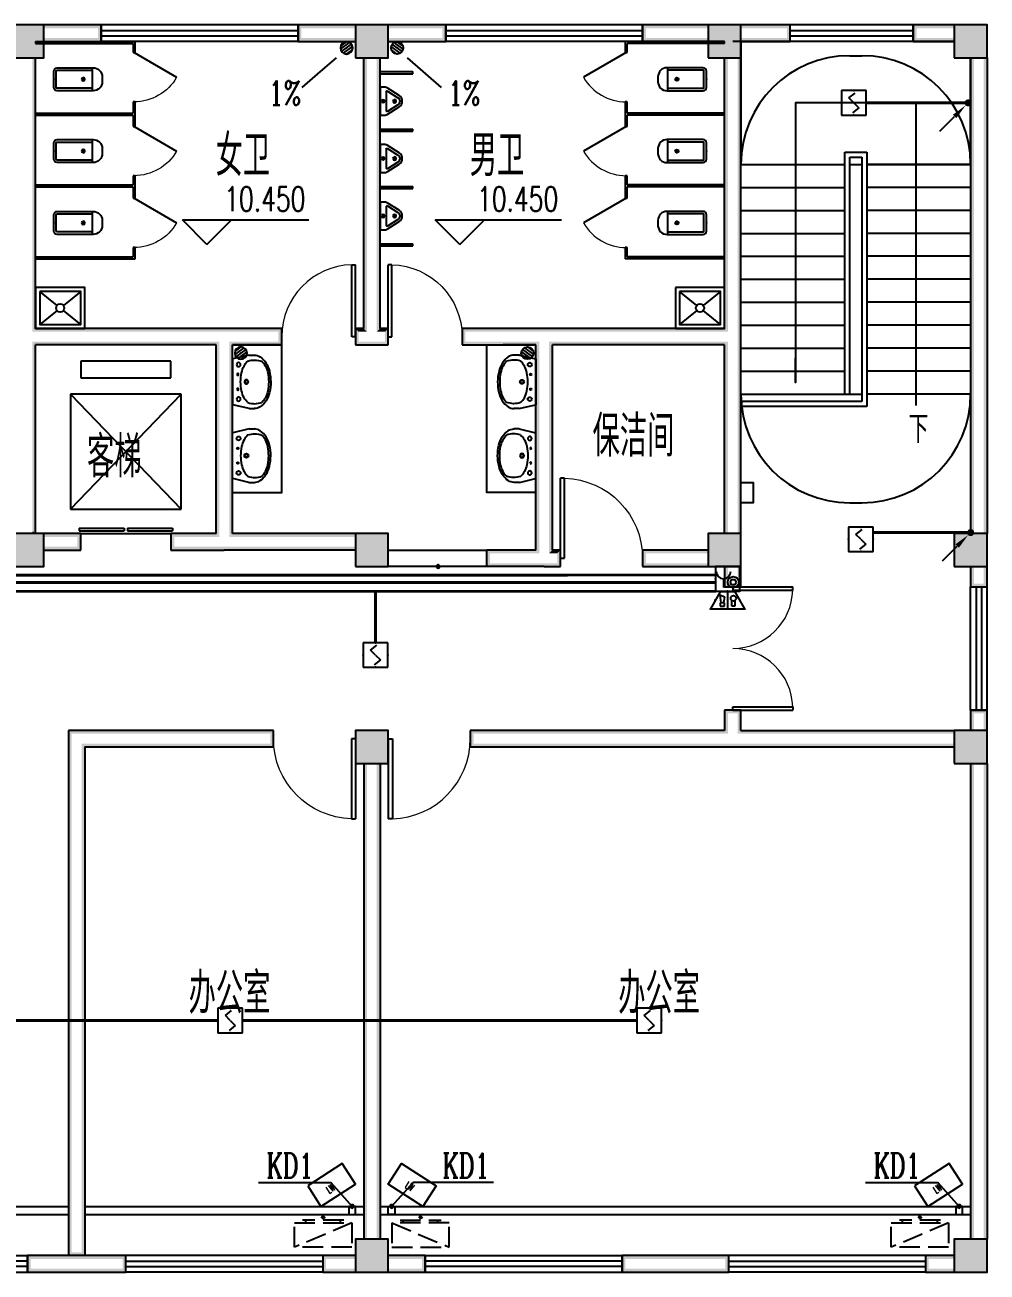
# Model space of a CAD drawing. Extents: x 6250600 to 6678662, y -692028 to -290561.
# Drawn here: x 6572973 to 6584703, y -542447 to -527247 of the extents above; entities that cross this region are included whole.
import ezdxf
from ezdxf.enums import TextEntityAlignment as Align

# ---------------------------------------------------------------- set-up
doc = ezdxf.new("R2010")
doc.units = 0
doc.header["$LTSCALE"] = 1000
doc.header["$MEASUREMENT"] = 0
doc.linetypes.add('DASH', pattern=[0.35, 0.25, -0.1])
doc.layers.get('0').update_dxf_attribs({"linetype": 'CONTINUOUS'})
for name, color, linetype in [('EQUIP-消防', 3, 'CONTINUOUS'), ('LWIRE', 4, 'CONTINUOUS'), ('PUB_HATCH', 8, 'CONTINUOUS'), ('WIRE-消防', 5, 'CONTINUOUS'), ('WIRE-照明', 1, 'CONTINUOUS'), ('建筑底图', 251, 'CONTINUOUS'), ('排水', 221, 'CONTINUOUS')]:
    doc.layers.add(name, color=color, linetype=linetype)
doc.styles.add('_TCH_AXIS', font='COMPLEX', dxfattribs={"bigfont": 'GBCBIG'})
doc.styles.add('_TCH_DIM', font='SIMPLEX', dxfattribs={"bigfont": 'GBCBIG'})
doc.styles.add('_TCH_LABEL', font='COMPLEX', dxfattribs={"bigfont": 'GBCBIG'})
doc.styles.add('DIM_FONT', font='SIMPLEX', dxfattribs={"width": 0.7, "bigfont": 'GBCBIG'})
doc.styles.add('schuco', font='sceie.shx', dxfattribs={"width": 0.7, "bigfont": 'sceic.shx'})
doc.styles.get("Standard").update_dxf_attribs({"font": 'GBENOR', "bigfont": 'GBCBIG'})
doc.styles.add('TG_LINETYPE', font='SIMPLEX', dxfattribs={"width": 0.8, "height": 3, "bigfont": 'HZTXT'})
doc.linetypes.add('TG_F', pattern='A,2,-0.4,["F",TG_LINETYPE,S=0.1,R=0,X=-0.28,Y=-0.15],0', length=2.4)

# ---------------------------------------------------------------- blocks, each defined once
blk = doc.blocks.new('$Equip$00002649')
for p, q in [((-0.5, 0.5), (-0.5, -0.5)), ((0.5, 0.5), (-0.5, 0.5)), ((-0.2, 0.2), (0.05, 0.4)), ((0, 0), (-0.2, 0.2)), ((0, 0), (0.2, -0.2)), ((0.5, -0.5), (0.5, 0.5)), ((-0.5, -0.5), (0.5, -0.5)), ((0.2, -0.2), (-0.05, -0.4))]:
    blk.add_line(p, q)
at = {"const_width": 0.04}
blk.add_lwpolyline([(-0.5, 0.5), (0.5, 0.5), (0.5, -0.5), (-0.5, -0.5), (-0.5, 0.5), (0.5, 0.5)], dxfattribs=at)
for p in [(-0.5, 0), (0, 0.5), (0.5, 0), (0, -0.5)]:
    blk.add_point(p)
at = {"color": 7, "flags": 1}
for tag, height, p in [('A', 0.00002, (0, 0)), ('B', 0.4, (0.762, -0.208))]:
    blk.add_attdef(tag, text='', height=height, dxfattribs=at).set_placement(p, align=Align.MIDDLE_CENTER)
blk = doc.blocks.new('$equip$00002679')
for p, q in [((-0.3, 0.699), (-0.703, 0)), ((-0.264, 0.249), (-0.304, 0.569)), ((-0.304, 0.569), (-0.128, 0.489)), ((0.3, 0.699), (-0.3, 0.699)), ((0.3, 0.699), (-0.3, 0.699)), ((0, 0.699), (0, 0)), ((0.703, 0), (0.3, 0.699)), ((-0.703, 0), (0.703, 0)), ((-0.304, 0.249), (-0.304, 0.113)), ((-0.128, 0.249), (-0.304, 0.249)), ((-0.304, 0.113), (-0.128, 0.113)), ((-0.128, 0.489), (-0.168, 0.249)), ((-0.128, 0.113), (-0.128, 0.249)), ((0.174, 0.11), (0.174, 0.338)), ((0.294, 0.11), (0.174, 0.11)), ((0.294, 0.338), (0.294, 0.11))]:
    blk.add_line(p, q)
at = {"const_width": 0.0667}
for points in [[(-0.299, 0.699), (0.301, 0.699), (0.703, 0), (-0.702, 0), (-0.299, 0.699), (0.301, 0.699)], [(-0.3, 0.699), (0.3, 0.699), (0.703, 0), (-0.703, 0), (-0.3, 0.699), (0.3, 0.699)]]:
    blk.add_lwpolyline(points, dxfattribs=at)
blk.add_circle((0.234, 0.43), 0.111)
for p in [(0, 0.699), (-0.501, 0.349), (0, 0), (0.502, 0.349)]:
    blk.add_point(p)
at = {"color": 7, "flags": 1}
for tag, height, p in [('A', 0.00002, (0, 0)), ('B', 0.4, (0.961, 0.299))]:
    blk.add_attdef(tag, text='', height=height, dxfattribs=at).set_placement(p, align=Align.MIDDLE_CENTER)
blk = doc.blocks.new('$equip$00002655')
for p, q in [((-0.5, 1), (-0.5, 0)), ((0.5, 1), (-0.5, 1)), ((0.5, 0), (0.5, 1)), ((-0.5, 0), (0.5, 0)), ((-0.169, 0.5), (-0.169, 0.15))]:
    blk.add_line(p, q)
at = {"const_width": 0.0667}
blk.add_lwpolyline([(-0.5, 1), (0.5, 1), (0.5, 0), (-0.5, 0), (-0.5, 1), (0.5, 1)], dxfattribs=at)
for radius in [0.226, 0.113]:
    blk.add_circle((0.227, 0.36), radius)
blk.add_arc((-0.169, 0.8), 0.3, 180, 0)
for p in [(0, 1), (-0.5, 0.5), (0, 0), (0.5, 0.5)]:
    blk.add_point(p)
at = {"color": 7, "flags": 1}
for tag, height, p in [('A', 0.00002, (0, 0)), ('B', 0.4, (0.762, 0.292))]:
    blk.add_attdef(tag, text='', height=height, dxfattribs=at).set_placement(p, align=Align.MIDDLE_CENTER)
blk = doc.blocks.new('$TelecSys$00000081')
for p, q in [((0.104, 0.104), (0.104, 0.104)), ((-0.104, -0.104), (-0.104, -0.104)), ((-1.15, -1.15), (-0.55, -0.55))]:
    blk.add_line(p, q)
at = {"const_width": 0.142}
blk.add_lwpolyline([(0.071, 0, 1), (-0.071, 0, 1)], format="xyb", close=True, dxfattribs=at)
blk.add_solid([(-0.62, -0.48), (-0.48, -0.62), (-0.1, -0.1)])
at = {"width": 0.8, "flags": 9}
blk.add_attdef('A', (0, 0), '', height=0.00002, rotation=180, dxfattribs=at)
blk = doc.blocks.new('$plan$00000344')
for p, q in [((-280, -10), (-280, 0)), ((280, 0), (280, -10)), ((-251, -189), (-251, -186)), ((-248, -183), (-250, -185))]:
    blk.add_line(p, q)
for points in [[(-280, 0), (280, 0)], [(-326, -200), (-280, -5)], [(326, -204), (280, -5)]]:
    blk.add_lwpolyline(points)
for points in [[(253, -188, 0.098208), (193, -141, 0.066287), (110, -111, 0.052428), (0, -100, 0.052428), (-110, -111, 0.066287), (-193, -141, 0.093876), (-251, -186, 0.171377)], [(-326, -200, 0.008223), (-326, -204, 0.149285)], [(-326, -266, 0.149285), (-304, -337, 0.107079), (-231, -408, 0.075625), (-131, -450, 0.062436), (-1, -467, 0.062436), (130, -452, 0.075625), (230, -410, 0.107079), (304, -339, 0.149285), (326, -268, 0.005205), (326, -266, 0.086596)], [(-250, -358, 0.091341), (-193, -401, 0.066287), (-110, -431, 0.052428), (0, -442, 0.052428), (110, -431, 0.066287), (193, -401, 0.091756), (250, -358, 0.171377)]]:
    blk.add_lwpolyline(points, format="xyb")
at = {"flags": 128}
for points in [[(-326, -204), (-326, -268)], [(326, -204), (326, -268)]]:
    blk.add_lwpolyline(points, dxfattribs=at)
for points in [[(-253, -188, 0.172546), (-250, -358, 0.726395)], [(253, -188, -0.172546), (250, -358, -0.726395)]]:
    blk.add_lwpolyline(points, format="xyb", dxfattribs=at)
for centre, radius in [((-210, -75), 24), ((-210, -75), 24), ((-210, -75), 24), ((-90, -65), 10), ((0, -170), 25), ((90, -65), 10), ((210, -75), 24)]:
    blk.add_circle(centre, radius)
at = {"lineweight": 13}
blk.add_circle((0, -170), 15, dxfattribs=at)
blk.add_arc((-250, -186), 1, 131.3224, 180)
blk = doc.blocks.new('_LV12')
for p, q in [((-250, -50), (-39, -219)), ((39, -219), (250, -50)), ((-250, -450), (-39, -281)), ((39, -281), (250, -450))]:
    blk.add_line(p, q)
for points in [[(300, -500), (300, 0), (-300, 0), (-300, -500)], [(250, -450), (250, -50), (-250, -50), (-250, -450)]]:
    blk.add_lwpolyline(points, close=True)
blk.add_circle((0, -250), 50)
blk = doc.blocks.new('$lvtry$00000171')
at = {"layer": '排水'}
for p, q in [((-74, 11), (-11, 74)), ((-70, -27), (27, 70)), ((-53, -53), (53, 53)), ((-27, -70), (70, 27)), ((11, -74), (74, -11))]:
    blk.add_line(p, q, dxfattribs=at)
blk.add_circle((0, 0), 75, dxfattribs=at)
blk.add_point((0, 0), dxfattribs=at)
blk = doc.blocks.new('$lvtry$00000200')
at = {"color": 0}
for p, q in [((-110, -40), (-110, -470)), ((100, -30), (-100, -30)), ((110, -470), (110, -40))]:
    blk.add_line(p, q, dxfattribs=at)
blk.add_lwpolyline([(100, 0), (-100, 0, 0.414214), (-140, -40), (-140, -480, 0.414214), (-30, -590), (30, -590, 0.414214), (140, -480), (140, -40, 0.414214)], format="xyb", close=True, dxfattribs=at)
blk.add_lwpolyline([(140, -470), (-140, -470)], dxfattribs=at)
blk.add_circle((0, -359), 20, dxfattribs=at)
for centre, start, end in [((-100, -40), 90, 180), ((100, -40), 0, 90)]:
    blk.add_arc(centre, 10, start, end, dxfattribs=at)
for p in [(0, 0), (0, -359)]:
    blk.add_point(p, dxfattribs=at)
blk = doc.blocks.new('$TCHSYS$APDOOR2D')
blk.add_line((0.5, 0), (0, 0.866))
at = {"lineweight": 13}
blk.add_arc((0.5, 0), 1, 120, 180, dxfattribs=at)
blk = doc.blocks.new('$lvtry$00000221')
at = {"color": 0}
for p, q in [((-124, -91), (-43, -216)), ((-116, -76), (116, -76)), ((43, -216), (124, -91))]:
    blk.add_line(p, q, dxfattribs=at)
blk.add_lwpolyline([(69, -231, -0.57735), (-69, -231), (-162, -88, -0.145378), (-170, -61), (-170, 0), (170, 0), (170, -61, -0.145378), (162, -88)], format="xyb", close=True, dxfattribs=at)
for centre, radius in [((0, -38), 17.7), ((0, -177), 20)]:
    blk.add_circle(centre, radius, dxfattribs=at)
for centre, radius, start, end in [((-116, -86), 10, 90, 213.0863), ((116, -86), 10, 326.9137, 90), ((0, -191), 50, 210, 330)]:
    blk.add_arc(centre, radius, start, end, dxfattribs=at)
for p in [(0, -38), (0, -177)]:
    blk.add_point(p, dxfattribs=at)
blk = doc.blocks.new('A$C2E081725')
at = {"linetype": 'DASH'}
for p, q in [((700, 94), (0, 394)), ((600, 64), (100, 64)), ((138, 94), (138, 64)), ((350, 8), (327, 39)), ((350, 49), (350, 0)), ((350, 8), (373, 39)), ((563, 94), (563, 64))]:
    blk.add_line(p, q, dxfattribs=at)
blk.add_lwpolyline([(0, 394), (0, 94), (700, 94), (700, 394)], close=True, dxfattribs=at)
blk = doc.blocks.new('$DorLib2D$00000002')
for p, q in [((-0.5, 0), (-0.5, 0.4875)), ((-0.475, 0.4875), (-0.5, 0.4875)), ((-0.475, 0), (-0.475, 0.4875)), ((0.475, 0), (0.475, 0.4875)), ((0.475, 0.4875), (0.5, 0.4875)), ((0.5, 0), (0.5, 0.4875)), ((-0.5, 0), (-0.475, 0)), ((0.5, 0), (0.475, 0))]:
    blk.add_line(p, q)
at = {"lineweight": 13}
for centre, start, end in [((-0.4875, 0), 0, 88.53072), ((0.4875, 0), 91.46928, 180)]:
    blk.add_arc(centre, 0.4875, start, end, dxfattribs=at)
blk = doc.blocks.new('_FZH')
blk.add_lwpolyline([(-0.5, -0.5), (0.5, -0.5), (0.5, 0.5), (-0.5, 0.5)], close=True)
at = {"layer": 'PUB_HATCH'}
blk.add_solid([(-0.5, -0.5), (0.5, -0.5), (-0.5, 0.5), (0.5, 0.5)], dxfattribs=at)
blk = doc.blocks.new('$WINLIB2D$00000001')
at = {"color": 0}
for points in [[(-0.5, 0.5), (-0.5, -0.5)], [(-0.5, 0.5), (0.5, 0.5)], [(0.5, -0.5), (0.5, 0.5)], [(0.5, 0.1667), (-0.5, 0.1667)], [(0.5, -0.1667), (-0.5, -0.1667)], [(-0.5, -0.5), (0.5, -0.5)]]:
    blk.add_lwpolyline(points, dxfattribs=at)
blk = doc.blocks.new('$DorLib2D$00000001')
for p, q in [((0.45, 0.975), (0.5, 0.975)), ((0.45, 0), (0.45, 0.975)), ((0.5, 0), (0.5, 0.975)), ((0.5, 0), (0.45, 0))]:
    blk.add_line(p, q)
at = {"lineweight": 13}
blk.add_arc((0.475, 0), 0.975, 91.4693, 180, dxfattribs=at)
blk = doc.blocks.new('$TCHSYS$WIN2D')
for p, q in [((-0.5, 0.5), (0.5, 0.5)), ((-0.5, 0.5), (-0.5, -0.5)), ((0.5, 0.5), (0.5, -0.5)), ((0.5, 0.167), (-0.5, 0.167)), ((0.5, -0.167), (-0.5, -0.167)), ((-0.5, -0.5), (0.5, -0.5))]:
    blk.add_line(p, q)
blk = doc.blocks.new('$TCHSYS$LDOR22D')
for p, q in [((-0.517, 0.833), (-0.017, 0.833)), ((-0.517, 0.833), (-0.517, 0.667)), ((-0.017, 0.833), (-0.017, 0.667)), ((0.017, 0.833), (0.017, 0.667)), ((0.017, 0.833), (0.517, 0.833)), ((0.517, 0.833), (0.517, 0.667)), ((-0.517, 0.667), (-0.017, 0.667)), ((0.017, 0.667), (0.517, 0.667)), ((-0.5, 0.5), (0.5, 0.5))]:
    blk.add_line(p, q)

msp = doc.modelspace()

# ---------------------------------------------------------------- hatches: boundary and pattern name
at = {"layer": '建筑底图'}
for points in [[(6573202.6, -527246.7), (6572802.6, -527246.7), (6572842.6, -527286.7), (6573162.6, -527286.7)], [(6573202.6, -527646.7), (6573202.6, -527246.7), (6573162.6, -527286.7), (6573162.6, -527606.7)], [(6573202.6, -527246.7), (6573202.6, -527286.7), (6573862.6, -527286.7), (6573902.6, -527246.7)], [(6573902.6, -527446.7), (6573902.6, -527246.7), (6573862.6, -527286.7), (6573862.6, -527406.7)], [(6577002.6, -527286.7), (6577002.6, -527246.7), (6576302.6, -527246.7), (6576342.6, -527286.7)], [(6576302.6, -527246.7), (6576302.6, -527446.7), (6576342.6, -527406.7), (6576342.6, -527286.7)], [(6577402.6, -527246.7), (6577002.6, -527246.7), (6577042.6, -527286.7), (6577362.6, -527286.7)], [(6577002.6, -527246.7), (6577002.6, -527646.7), (6577042.6, -527606.7), (6577042.6, -527286.7)], [(6577402.6, -527646.7), (6577402.6, -527246.7), (6577362.6, -527286.7), (6577362.6, -527606.7)], [(6577402.6, -527246.7), (6577402.6, -527286.7), (6578062.6, -527286.7), (6578102.6, -527246.7)], [(6578102.6, -527446.7), (6578102.6, -527246.7), (6578062.6, -527286.7), (6578062.6, -527406.7)], [(6581302.6, -527286.7), (6581302.6, -527246.7), (6580502.6, -527246.7), (6580542.6, -527286.7)], [(6580502.6, -527246.7), (6580502.6, -527446.7), (6580542.6, -527406.7), (6580542.6, -527286.7)], [(6581702.6, -527246.7), (6581302.6, -527246.7), (6581342.6, -527286.7), (6581662.6, -527286.7)], [(6581302.6, -527246.7), (6581302.6, -527646.7), (6581342.6, -527606.7), (6581342.6, -527286.7)], [(6581702.6, -527646.7), (6581702.6, -527246.7), (6581662.6, -527286.7), (6581662.6, -527606.7)], [(6581702.6, -527246.7), (6581702.6, -527286.7), (6582262.6, -527286.7), (6582302.6, -527246.7)], [(6582302.6, -527446.7), (6582302.6, -527246.7), (6582262.6, -527286.7), (6582262.6, -527406.7)], [(6584302.6, -527286.7), (6584302.6, -527246.7), (6583802.6, -527246.7), (6583842.6, -527286.7)], [(6583802.6, -527246.7), (6583802.6, -527446.7), (6583842.6, -527406.7), (6583842.6, -527286.7)], [(6584702.6, -527246.7), (6584302.6, -527246.7), (6584342.6, -527286.7), (6584662.6, -527286.7)], [(6584302.6, -527246.7), (6584302.6, -527646.7), (6584342.6, -527606.7), (6584342.6, -527286.7)], [(6584702.6, -527646.7), (6584702.6, -527246.7), (6584662.6, -527286.7), (6584662.6, -527606.7)], [(6573202.6, -527406.7), (6573202.6, -527446.7), (6573902.6, -527446.7), (6573862.6, -527406.7)], [(6577002.6, -527446.7), (6577002.6, -527406.7), (6576342.6, -527406.7), (6576302.6, -527446.7)], [(6577402.6, -527406.7), (6577402.6, -527446.7), (6578102.6, -527446.7), (6578062.6, -527406.7)], [(6581302.6, -527446.7), (6581302.6, -527406.7), (6580542.6, -527406.7), (6580502.6, -527446.7)], [(6581702.6, -527406.7), (6581702.6, -527446.7), (6582302.6, -527446.7), (6582262.6, -527406.7)], [(6584302.6, -527446.7), (6584302.6, -527406.7), (6583842.6, -527406.7), (6583802.6, -527446.7)], [(6572802.6, -527646.7), (6573202.6, -527646.7), (6573162.6, -527606.7), (6572842.6, -527606.7)], [(6573102.6, -527646.7), (6573062.6, -527646.7), (6573062.6, -530986.7), (6573102.6, -530946.7)], [(6577002.6, -527646.7), (6577402.6, -527646.7), (6577362.6, -527606.7), (6577042.6, -527606.7)], [(6577142.6, -527646.7), (6577102.6, -527646.7), (6577102.6, -530946.7), (6577142.6, -530986.7)], [(6577302.6, -527646.7), (6577262.6, -527646.7), (6577262.6, -530986.7), (6577302.6, -530946.7)], [(6581302.6, -527646.7), (6581702.6, -527646.7), (6581662.6, -527606.7), (6581342.6, -527606.7)], [(6581542.6, -527646.7), (6581502.6, -527646.7), (6581502.6, -530946.7), (6581542.6, -530986.7)], [(6581702.6, -527646.7), (6581662.6, -527646.7), (6581662.6, -531046.7), (6581702.6, -531046.7)], [(6584302.6, -527646.7), (6584702.6, -527646.7), (6584662.6, -527606.7), (6584342.6, -527606.7)], [(6584502.6, -533446.7), (6584542.6, -533446.7), (6584542.6, -527646.7), (6584502.6, -527646.7)], [(6584662.6, -533446.7), (6584702.6, -533446.7), (6584702.6, -527646.7), (6584662.6, -527646.7)], [(6575102.6, -530946.7), (6573102.6, -530946.7), (6573062.6, -530986.7), (6575102.6, -530986.7)], [(6575402.6, -530946.7), (6575102.6, -530946.7), (6575102.6, -530986.7), (6575402.6, -530986.7)], [(6576102.6, -530946.7), (6575402.6, -530946.7), (6575402.6, -530986.7), (6576062.6, -530986.7)], [(6576102.6, -531146.7), (6576102.6, -530946.7), (6576062.6, -530986.7), (6576062.6, -531106.7)], [(6577102.6, -530946.7), (6577002.6, -530946.7), (6577042.6, -530986.7), (6577142.6, -530986.7)], [(6577002.6, -530946.7), (6577002.6, -531146.7), (6577042.6, -531106.7), (6577042.6, -530986.7)], [(6577402.6, -530946.7), (6577302.6, -530946.7), (6577262.6, -530986.7), (6577362.6, -530986.7)], [(6577402.6, -531146.7), (6577402.6, -530946.7), (6577362.6, -530986.7), (6577362.6, -531106.7)], [(6578802.6, -530946.7), (6578302.6, -530946.7), (6578342.6, -530986.7), (6578802.6, -530986.7)], [(6578302.6, -530946.7), (6578302.6, -531146.7), (6578342.6, -531106.7), (6578342.6, -530986.7)], [(6579302.6, -530946.7), (6578802.6, -530946.7), (6578802.6, -530986.7), (6579302.6, -530986.7)], [(6581502.6, -530946.7), (6579302.6, -530946.7), (6579302.6, -530986.7), (6581542.6, -530986.7)], [(6581662.6, -533446.7), (6581702.6, -533446.7), (6581702.6, -531046.7), (6581662.6, -531046.7)], [(6575102.6, -531146.7), (6573102.6, -531146.7), (6573062.6, -531106.7), (6575102.6, -531106.7)], [(6573062.6, -533446.7), (6573102.6, -533446.7), (6573102.6, -531146.7), (6573062.6, -531106.7)], [(6575302.6, -531146.7), (6575102.6, -531146.7), (6575102.6, -531106.7), (6575342.6, -531106.7)], [(6575302.6, -533446.7), (6575302.6, -531146.7), (6575342.6, -531106.7), (6575342.6, -533486.7)], [(6575502.6, -533446.7), (6575502.6, -531146.7), (6575462.6, -531106.7), (6575462.6, -533486.7)], [(6575502.6, -531146.7), (6576102.6, -531146.7), (6576062.6, -531106.7), (6575462.6, -531106.7)], [(6577002.6, -531146.7), (6577202.6, -531146.7), (6577202.6, -531106.7), (6577042.6, -531106.7)], [(6577202.6, -531146.7), (6577402.6, -531146.7), (6577362.6, -531106.7), (6577202.6, -531106.7)], [(6578302.6, -531146.7), (6578802.6, -531146.7), (6578802.6, -531106.7), (6578342.6, -531106.7)], [(6579202.6, -531146.7), (6578802.6, -531146.7), (6578802.6, -531106.7), (6579242.6, -531106.7)], [(6579202.6, -533646.7), (6579202.6, -531146.7), (6579242.6, -531106.7), (6579242.6, -533686.7)], [(6579402.6, -533646.7), (6579402.6, -531146.7), (6579362.6, -531106.7), (6579362.6, -533686.7)], [(6581502.6, -531146.7), (6579402.6, -531146.7), (6579362.6, -531106.7), (6581542.6, -531106.7)], [(6581502.6, -533446.7), (6581542.6, -533446.7), (6581542.6, -531106.7), (6581502.6, -531146.7)], [(6573202.6, -533446.7), (6572802.6, -533446.7), (6572842.6, -533486.7), (6573162.6, -533486.7)], [(6573046, -533446.7), (6573102.6, -533446.7), (6573074.3, -533418.4)], [(6573202.6, -533846.7), (6573202.6, -533446.7), (6573162.6, -533486.7), (6573162.6, -533806.7)], [(6573202.6, -533446.7), (6573202.6, -533486.7), (6573612.6, -533486.7), (6573652.6, -533446.7)], [(6573652.6, -533646.7), (6573652.6, -533446.7), (6573612.6, -533486.7), (6573612.6, -533606.7)], [(6575302.6, -533446.7), (6574752.6, -533446.7), (6574792.6, -533486.7), (6575342.6, -533486.7)], [(6574752.6, -533446.7), (6574752.6, -533646.7), (6574792.6, -533606.7), (6574792.6, -533486.7)], [(6577002.6, -533486.7), (6577002.6, -533446.7), (6575502.6, -533446.7), (6575462.6, -533486.7)], [(6577402.6, -533446.7), (6577002.6, -533446.7), (6577042.6, -533486.7), (6577362.6, -533486.7)], [(6577002.6, -533446.7), (6577002.6, -533846.7), (6577042.6, -533806.7), (6577042.6, -533486.7)], [(6577402.6, -533846.7), (6577402.6, -533446.7), (6577362.6, -533486.7), (6577362.6, -533806.7)], [(6581702.6, -533446.7), (6581302.6, -533446.7), (6581342.6, -533486.7), (6581662.6, -533486.7)], [(6581302.6, -533446.7), (6581302.6, -533846.7), (6581342.6, -533806.7), (6581342.6, -533486.7)], [(6581702.6, -533846.7), (6581702.6, -533446.7), (6581662.6, -533486.7), (6581662.6, -533806.7)], [(6584702.6, -533446.7), (6584302.6, -533446.7), (6584342.6, -533486.7), (6584662.6, -533486.7)], [(6584302.6, -533446.7), (6584302.6, -533846.7), (6584342.6, -533806.7), (6584342.6, -533486.7)], [(6584702.6, -533846.7), (6584702.6, -533446.7), (6584662.6, -533486.7), (6584662.6, -533806.7)], [(6573202.6, -533606.7), (6573202.6, -533646.7), (6573652.6, -533646.7), (6573612.6, -533606.7)], [(6574752.6, -533646.7), (6575402.6, -533646.7), (6575402.6, -533606.7), (6574792.6, -533606.7)], [(6577002.6, -533646.7), (6577002.6, -533606.7), (6575402.6, -533606.7), (6575402.6, -533646.7)], [(6579202.6, -533646.7), (6578602.6, -533646.7), (6578602.6, -533686.7), (6579242.6, -533686.7)], [(6578602.6, -533846.7), (6578602.6, -533646.7), (6578642.6, -533646.7), (6578642.6, -533846.7)], [(6579502.6, -533646.7), (6579402.6, -533646.7), (6579362.6, -533686.7), (6579462.6, -533686.7)], [(6579502.6, -533846.7), (6579502.6, -533646.7), (6579462.6, -533686.7), (6579462.6, -533806.7)], [(6581302.6, -533686.7), (6581302.6, -533646.7), (6580502.6, -533646.7), (6580542.6, -533686.7)], [(6580502.6, -533646.7), (6580502.6, -533846.7), (6580542.6, -533806.7), (6580542.6, -533686.7)], [(6572802.6, -533846.7), (6573202.6, -533846.7), (6573162.6, -533806.7), (6572842.6, -533806.7)], [(6577002.6, -533846.7), (6577402.6, -533846.7), (6577362.6, -533806.7), (6577042.6, -533806.7)], [(6579302.6, -533846.7), (6578602.6, -533846.7), (6578602.6, -533806.7), (6579302.6, -533806.7)], [(6579302.6, -533846.7), (6579502.6, -533846.7), (6579462.6, -533806.7), (6579302.6, -533806.7)], [(6581302.6, -533846.7), (6581302.6, -533806.7), (6580542.6, -533806.7), (6580502.6, -533846.7)], [(6581302.6, -533846.7), (6581702.6, -533846.7), (6581662.6, -533806.7), (6581342.6, -533806.7)], [(6584302.6, -533846.7), (6584702.6, -533846.7), (6584662.6, -533806.7), (6584342.6, -533806.7)], [(6581542.6, -533846.7), (6581502.6, -533846.7), (6581502.6, -534096.7), (6581542.6, -534056.7)], [(6581702.6, -533846.7), (6581662.6, -533846.7), (6581662.6, -534056.7), (6581702.6, -534096.7)], [(6584542.6, -533846.7), (6584502.6, -533846.7), (6584502.6, -534096.7), (6584542.6, -534056.7)], [(6584702.6, -533846.7), (6584662.6, -533846.7), (6584662.6, -534056.7), (6584702.6, -534096.7)], [(6581502.6, -534096.7), (6581702.6, -534096.7), (6581662.6, -534056.7), (6581542.6, -534056.7)], [(6584502.6, -534096.7), (6584702.6, -534096.7), (6584662.6, -534056.7), (6584542.6, -534056.7)], [(6581702.6, -535596.7), (6581502.6, -535596.7), (6581542.6, -535636.7), (6581662.6, -535636.7)], [(6581502.6, -535596.7), (6581502.6, -535846.7), (6581542.6, -535886.7), (6581542.6, -535636.7)], [(6581702.6, -535846.7), (6581702.6, -535596.7), (6581662.6, -535636.7), (6581662.6, -535886.7)], [(6584702.6, -535596.7), (6584502.6, -535596.7), (6584542.6, -535636.7), (6584662.6, -535636.7)], [(6584502.6, -535846.7), (6584542.6, -535846.7), (6584542.6, -535636.7), (6584502.6, -535596.7)], [(6584662.6, -535846.7), (6584702.6, -535846.7), (6584702.6, -535596.7), (6584662.6, -535636.7)], [(6576002.6, -535846.7), (6573502.6, -535846.7), (6573542.6, -535886.7), (6575962.6, -535886.7)], [(6573502.6, -535846.7), (6573502.6, -542246.7), (6573542.6, -542246.7), (6573542.6, -535886.7)], [(6576002.6, -536046.7), (6576002.6, -535846.7), (6575962.6, -535886.7), (6575962.6, -536006.7)], [(6577402.6, -535846.7), (6577002.6, -535846.7), (6577042.6, -535886.7), (6577362.6, -535886.7)], [(6577002.6, -535846.7), (6577002.6, -536246.7), (6577042.6, -536206.7), (6577042.6, -535886.7)], [(6577402.6, -536246.7), (6577402.6, -535846.7), (6577362.6, -535886.7), (6577362.6, -536206.7)], [(6581502.6, -535846.7), (6578402.6, -535846.7), (6578442.6, -535886.7), (6581542.6, -535886.7)], [(6578402.6, -535846.7), (6578402.6, -536046.7), (6578442.6, -536006.7), (6578442.6, -535886.7)], [(6584302.6, -535886.7), (6584302.6, -535846.7), (6581702.6, -535846.7), (6581662.6, -535886.7)], [(6584702.6, -535846.7), (6584302.6, -535846.7), (6584342.6, -535886.7), (6584662.6, -535886.7)], [(6584302.6, -535846.7), (6584302.6, -536246.7), (6584342.6, -536206.7), (6584342.6, -535886.7)], [(6584702.6, -536246.7), (6584702.6, -535846.7), (6584662.6, -535886.7), (6584662.6, -536206.7)], [(6573702.6, -536046.7), (6576002.6, -536046.7), (6575962.6, -536006.7), (6573662.6, -536006.7)], [(6573702.6, -536046.7), (6573702.6, -542246.7), (6573662.6, -542246.7), (6573662.6, -536006.7)], [(6578402.6, -536046.7), (6581602.6, -536046.7), (6581602.6, -536006.7), (6578442.6, -536006.7)], [(6584302.6, -536046.7), (6584302.6, -536006.7), (6581602.6, -536006.7), (6581602.6, -536046.7)], [(6577002.6, -536246.7), (6577402.6, -536246.7), (6577362.6, -536206.7), (6577042.6, -536206.7)], [(6577102.6, -542046.7), (6577142.6, -542046.7), (6577142.6, -536246.7), (6577102.6, -536246.7)], [(6577262.6, -542046.7), (6577302.6, -542046.7), (6577302.6, -536246.7), (6577262.6, -536246.7)], [(6584302.6, -536246.7), (6584702.6, -536246.7), (6584662.6, -536206.7), (6584342.6, -536206.7)], [(6584502.6, -542046.7), (6584542.6, -542046.7), (6584542.6, -536246.7), (6584502.6, -536246.7)], [(6584662.6, -542046.7), (6584702.6, -542046.7), (6584702.6, -536246.7), (6584662.6, -536246.7)], [(6577402.6, -542046.7), (6577002.6, -542046.7), (6577042.6, -542086.7), (6577362.6, -542086.7)], [(6577002.6, -542046.7), (6577002.6, -542446.7), (6577042.6, -542406.7), (6577042.6, -542086.7)], [(6577402.6, -542446.7), (6577402.6, -542046.7), (6577362.6, -542086.7), (6577362.6, -542406.7)], [(6584702.6, -542046.7), (6584302.6, -542046.7), (6584342.6, -542086.7), (6584662.6, -542086.7)], [(6584302.6, -542046.7), (6584302.6, -542446.7), (6584342.6, -542406.7), (6584342.6, -542086.7)], [(6584702.6, -542446.7), (6584702.6, -542046.7), (6584662.6, -542086.7), (6584662.6, -542406.7)], [(6573602.6, -542246.7), (6573002.6, -542246.7), (6573042.6, -542286.7), (6573602.6, -542286.7)], [(6573002.6, -542246.7), (6573002.6, -542446.7), (6573042.6, -542406.7), (6573042.6, -542286.7)], [(6573702.6, -542246.7), (6573502.6, -542246.7), (6573502.6, -542206.7), (6573702.6, -542206.7)], [(6574202.6, -542246.7), (6573602.6, -542246.7), (6573602.6, -542286.7), (6574162.6, -542286.7)], [(6574202.6, -542446.7), (6574202.6, -542246.7), (6574162.6, -542286.7), (6574162.6, -542406.7)], [(6577002.6, -542286.7), (6577002.6, -542246.7), (6576602.6, -542246.7), (6576642.6, -542286.7)], [(6576602.6, -542246.7), (6576602.6, -542446.7), (6576642.6, -542406.7), (6576642.6, -542286.7)], [(6577402.6, -542246.7), (6577402.6, -542286.7), (6577812.6, -542286.7), (6577852.6, -542246.7)], [(6577852.6, -542446.7), (6577852.6, -542246.7), (6577812.6, -542286.7), (6577812.6, -542406.7)], [(6580902.6, -542246.7), (6580252.6, -542246.7), (6580292.6, -542286.7), (6580902.6, -542286.7)], [(6580252.6, -542246.7), (6580252.6, -542446.7), (6580292.6, -542406.7), (6580292.6, -542286.7)], [(6581552.6, -542246.7), (6580902.6, -542246.7), (6580902.6, -542286.7), (6581512.6, -542286.7)], [(6581552.6, -542446.7), (6581552.6, -542246.7), (6581512.6, -542286.7), (6581512.6, -542406.7)], [(6584302.6, -542286.7), (6584302.6, -542246.7), (6583952.6, -542246.7), (6583992.6, -542286.7)], [(6583952.6, -542246.7), (6583952.6, -542446.7), (6583992.6, -542406.7), (6583992.6, -542286.7)], [(6573002.6, -542446.7), (6573602.6, -542446.7), (6573602.6, -542406.7), (6573042.6, -542406.7)], [(6573602.6, -542446.7), (6574202.6, -542446.7), (6574162.6, -542406.7), (6573602.6, -542406.7)], [(6577002.6, -542446.7), (6577002.6, -542406.7), (6576642.6, -542406.7), (6576602.6, -542446.7)], [(6577002.6, -542446.7), (6577402.6, -542446.7), (6577362.6, -542406.7), (6577042.6, -542406.7)], [(6577402.6, -542406.7), (6577402.6, -542446.7), (6577852.6, -542446.7), (6577812.6, -542406.7)], [(6580252.6, -542446.7), (6580902.6, -542446.7), (6580902.6, -542406.7), (6580292.6, -542406.7)], [(6580902.6, -542446.7), (6581552.6, -542446.7), (6581512.6, -542406.7), (6580902.6, -542406.7)], [(6584302.6, -542446.7), (6584302.6, -542406.7), (6583992.6, -542406.7), (6583952.6, -542446.7)], [(6584302.6, -542446.7), (6584702.6, -542446.7), (6584662.6, -542406.7), (6584342.6, -542406.7)]]:
    msp.add_hatch(color=256, dxfattribs=at).paths.add_polyline_path(points)

# ---------------------------------------------------------------- linework, layer by layer
at = {"layer": 'WIRE-消防', "color": 5, "linetype": 'Continuous', "const_width": 35}
for points in [[(6584502.6, -528196.7), (6583227.9, -528196.7)], [(6584502.6, -533433.6), (6583313.1, -533433.6)], [(6570628.5, -534150.2), (6581397.4, -534150.2)], [(6577247, -534776.2), (6577247, -534150.2)], [(6575326.2, -539380.8), (6572108.5, -539380.8)], [(6580438.8, -539380.8), (6575626.2, -539380.8)]]:
    msp.add_lwpolyline(points, dxfattribs=at)
at = {"layer": 'WIRE-消防', "color": 3, "linetype": 'TG_F', "const_width": 35}
msp.add_lwpolyline([(6570589.3, -534043.2), (6581397.4, -534043.2)], dxfattribs=at)
at = {"layer": 'WIRE-照明', "color": 1, "linetype": 'DASH', "const_width": 35}
msp.add_lwpolyline([(6570576.6, -533954.6), (6581397.4, -533951.1)], dxfattribs=at)
at = {"layer": '建筑底图'}
for p, q in [((6573902.6, -527246.7), (6573202.6, -527246.7)), ((6573902.6, -527446.7), (6573902.6, -527246.7)), ((6577002.6, -527246.7), (6576302.6, -527246.7)), ((6576302.6, -527246.7), (6576302.6, -527446.7)), ((6578102.6, -527246.7), (6577402.6, -527246.7)), ((6578102.6, -527446.7), (6578102.6, -527246.7)), ((6581302.6, -527246.7), (6580502.6, -527246.7)), ((6580502.6, -527246.7), (6580502.6, -527446.7)), ((6582302.6, -527246.7), (6581702.6, -527246.7)), ((6582302.6, -527446.7), (6582302.6, -527246.7)), ((6584302.6, -527246.7), (6583802.6, -527246.7)), ((6583802.6, -527246.7), (6583802.6, -527446.7)), ((6573102.6, -527446.7), (6573102.6, -527471.7)), ((6573102.6, -527446.7), (6574315.1, -527446.7)), ((6573102.6, -527471.7), (6574290.1, -527471.7)), ((6573202.6, -527446.7), (6573902.6, -527446.7)), ((6574290.1, -527471.7), (6574290.1, -527584.2)), ((6574290.1, -527584.2), (6574315.1, -527584.2)), ((6574315.1, -527584.2), (6574315.1, -527446.7)), ((6576302.6, -527446.7), (6577002.6, -527446.7)), ((6577402.6, -527446.7), (6578102.6, -527446.7)), ((6581502.6, -527446.7), (6580290.1, -527446.7)), ((6580290.1, -527446.7), (6580290.1, -527584.2)), ((6580290.1, -527584.2), (6580315.1, -527584.2)), ((6581502.6, -527471.7), (6580315.1, -527471.7)), ((6580315.1, -527584.2), (6580315.1, -527471.7)), ((6580502.6, -527446.7), (6581302.6, -527446.7)), ((6581502.6, -527471.7), (6581502.6, -527446.7)), ((6584302.6, -527446.7), (6581602.6, -527446.7)), ((6581702.6, -527446.7), (6582302.6, -527446.7)), ((6584302.6, -527446.7), (6581702.6, -527446.7)), ((6581702.6, -527446.7), (6581702.6, -528946.7)), ((6583802.6, -527446.7), (6584302.6, -527446.7)), ((6573102.6, -530946.7), (6573102.6, -527646.7)), ((6577102.6, -530946.7), (6577102.6, -527646.7)), ((6577302.6, -530946.7), (6577302.6, -527646.7)), ((6581502.6, -530946.7), (6581502.6, -527646.7)), ((6581702.6, -531046.7), (6581702.6, -527646.7)), ((6583027.6, -527621.7), (6583177.6, -527621.7)), ((6584502.6, -528846.7), (6584502.6, -527646.7)), ((6584502.6, -527646.7), (6584502.6, -533446.7)), ((6584502.6, -528946.7), (6584502.6, -527646.7)), ((6584702.6, -527646.7), (6584702.6, -533446.7)), ((6577102.6, -527841.1), (6577102.6, -527816.1)), ((6577302.6, -527816.1), (6577702.6, -527816.1)), ((6577302.6, -527841.1), (6577702.6, -527841.1)), ((6577702.6, -527841.1), (6577702.6, -527816.1)), ((6574290.1, -528184.2), (6574290.1, -528321.7)), ((6574315.1, -528184.2), (6574290.1, -528184.2)), ((6574315.1, -528334.2), (6574315.1, -528184.2)), ((6580290.1, -528184.2), (6580290.1, -528334.2)), ((6580315.1, -528184.2), (6580290.1, -528184.2)), ((6580315.1, -528321.7), (6580315.1, -528184.2)), ((6573102.6, -528321.7), (6573102.6, -528346.7)), ((6573102.6, -528321.7), (6574290.1, -528321.7)), ((6573102.6, -528346.7), (6574290.1, -528346.7)), ((6574290.1, -528346.7), (6574290.1, -528484.2)), ((6574315.1, -528484.2), (6574315.1, -528334.2)), ((6580290.1, -528334.2), (6580290.1, -528484.2)), ((6581502.6, -528321.7), (6580315.1, -528321.7)), ((6580315.1, -528484.2), (6580315.1, -528346.7)), ((6581502.6, -528346.7), (6580315.1, -528346.7)), ((6581502.6, -528346.7), (6581502.6, -528321.7)), ((6574290.1, -528484.2), (6574315.1, -528484.2)), ((6580290.1, -528484.2), (6580315.1, -528484.2)), ((6577102.6, -528540.6), (6577102.6, -528515.6)), ((6577302.6, -528515.6), (6577702.6, -528515.6)), ((6577302.6, -528540.6), (6577702.6, -528540.6)), ((6577702.6, -528540.6), (6577702.6, -528515.6)), ((6582967.6, -531746.7), (6582967.6, -528796.7)), ((6582967.6, -528796.7), (6583237.6, -528796.7)), ((6583237.6, -528796.7), (6583237.6, -531896.7)), ((6581702.6, -531746.7), (6581702.6, -528946.7)), ((6581702.6, -528946.7), (6582967.6, -528946.7)), ((6581702.6, -528946.7), (6582967.6, -528946.7)), ((6583027.6, -531746.7), (6583027.6, -528856.7)), ((6583027.6, -528856.7), (6583177.6, -528856.7)), ((6583027.6, -531746.7), (6583027.6, -528946.7)), ((6583027.6, -528946.7), (6583177.6, -528946.7)), ((6583177.6, -528856.7), (6583177.6, -531836.7)), ((6583177.6, -528946.7), (6583177.6, -531746.7)), ((6584502.6, -528946.7), (6583237.6, -528946.7)), ((6583237.6, -528946.7), (6584502.6, -528946.7)), ((6584502.6, -528946.7), (6584502.6, -531746.7)), ((6574290.1, -529084.2), (6574290.1, -529196.7)), ((6574315.1, -529084.2), (6574290.1, -529084.2)), ((6574315.1, -529209.2), (6574315.1, -529084.2)), ((6580290.1, -529084.2), (6580290.1, -529209.2)), ((6580315.1, -529084.2), (6580290.1, -529084.2)), ((6580315.1, -529196.7), (6580315.1, -529084.2)), ((6573102.6, -529196.7), (6573102.6, -529221.7)), ((6573102.6, -529196.7), (6574290.1, -529196.7)), ((6573102.6, -529221.7), (6574290.1, -529221.7)), ((6574290.1, -529221.7), (6574290.1, -529359.2)), ((6574315.1, -529359.2), (6574315.1, -529209.2)), ((6577102.6, -529240.1), (6577102.6, -529215.1)), ((6577302.6, -529215.1), (6577702.6, -529215.1)), ((6577302.6, -529240.1), (6577702.6, -529240.1)), ((6577702.6, -529240.1), (6577702.6, -529215.1)), ((6580290.1, -529209.2), (6580290.1, -529359.2)), ((6581502.6, -529196.7), (6580315.1, -529196.7)), ((6580315.1, -529359.2), (6580315.1, -529221.7)), ((6581502.6, -529221.7), (6580315.1, -529221.7)), ((6581502.6, -529221.7), (6581502.6, -529196.7)), ((6581702.6, -529226.7), (6582967.6, -529226.7)), ((6584502.6, -529226.7), (6583237.6, -529226.7)), ((6574290.1, -529359.2), (6574315.1, -529359.2)), ((6580290.1, -529359.2), (6580315.1, -529359.2)), ((6581702.6, -529506.7), (6582967.6, -529506.7)), ((6584502.6, -529506.7), (6583237.6, -529506.7)), ((6575192.1, -529922), (6574892.1, -529622)), ((6574892.1, -529622), (6576432.4, -529622)), ((6575192.1, -529922), (6575492.1, -529622)), ((6578274.1, -529922), (6577974.1, -529622)), ((6577974.1, -529622), (6579514.3, -529622)), ((6578274.1, -529922), (6578574.1, -529622)), ((6581702.6, -529786.7), (6582967.6, -529786.7)), ((6584502.6, -529786.7), (6583237.6, -529786.7)), ((6574290.1, -529959.2), (6574290.1, -530071.7)), ((6574315.1, -529959.2), (6574290.1, -529959.2)), ((6574315.1, -530096.7), (6574315.1, -529959.2)), ((6577102.6, -529939.6), (6577102.6, -529914.6)), ((6577302.6, -529914.6), (6577702.6, -529914.6)), ((6577302.6, -529939.6), (6577702.6, -529939.6)), ((6577702.6, -529939.6), (6577702.6, -529914.6)), ((6580290.1, -529959.2), (6580290.1, -530096.7)), ((6580315.1, -529959.2), (6580290.1, -529959.2)), ((6580315.1, -530071.7), (6580315.1, -529959.2)), ((6573102.6, -530071.7), (6573102.6, -530096.7)), ((6573102.6, -530071.7), (6574290.1, -530071.7)), ((6573102.6, -530096.7), (6574315.1, -530096.7)), ((6581502.6, -530096.7), (6580290.1, -530096.7)), ((6581502.6, -530071.7), (6580315.1, -530071.7)), ((6581502.6, -530096.7), (6581502.6, -530071.7)), ((6581702.6, -530066.7), (6582967.6, -530066.7)), ((6584502.6, -530066.7), (6583237.6, -530066.7)), ((6581702.6, -530346.7), (6582967.6, -530346.7)), ((6584502.6, -530346.7), (6583237.6, -530346.7)), ((6581702.6, -530626.7), (6582967.6, -530626.7)), ((6584502.6, -530626.7), (6583237.6, -530626.7)), ((6581702.6, -530906.7), (6582967.6, -530906.7)), ((6584502.6, -530906.7), (6583237.6, -530906.7)), ((6575102.6, -530946.7), (6573102.6, -530946.7)), ((6575402.6, -530946.7), (6575102.6, -530946.7)), ((6576102.6, -530946.7), (6575402.6, -530946.7)), ((6576102.6, -531146.7), (6576102.6, -530946.7)), ((6577102.6, -530946.7), (6577002.6, -530946.7)), ((6577002.6, -530946.7), (6577002.6, -531146.7)), ((6577402.6, -530946.7), (6577302.6, -530946.7)), ((6577402.6, -531146.7), (6577402.6, -530946.7)), ((6578802.6, -530946.7), (6578302.6, -530946.7)), ((6578302.6, -530946.7), (6578302.6, -531146.7)), ((6579302.6, -530946.7), (6578802.6, -530946.7)), ((6581502.6, -530946.7), (6579302.6, -530946.7)), ((6581702.6, -533446.7), (6581702.6, -531046.7)), ((6575102.6, -531146.7), (6573102.6, -531146.7)), ((6573102.6, -533446.7), (6573102.6, -531146.7)), ((6575302.6, -531146.7), (6575102.6, -531146.7)), ((6575302.6, -533446.7), (6575302.6, -531146.7)), ((6575502.6, -533446.7), (6575502.6, -531146.7)), ((6575502.6, -531146.7), (6576102.6, -531146.7)), ((6577002.6, -531146.7), (6577202.6, -531146.7)), ((6577202.6, -531146.7), (6577402.6, -531146.7)), ((6578302.6, -531146.7), (6578802.6, -531146.7)), ((6579202.6, -531146.7), (6578802.6, -531146.7)), ((6579202.6, -533646.7), (6579202.6, -531146.7)), ((6579402.6, -533646.7), (6579402.6, -531146.7)), ((6581502.6, -531146.7), (6579402.6, -531146.7)), ((6581502.6, -533446.7), (6581502.6, -531146.7)), ((6581702.6, -531186.7), (6582967.6, -531186.7)), ((6584502.6, -531186.7), (6583237.6, -531186.7)), ((6574752.6, -531346.7), (6573652.6, -531346.7)), ((6573652.6, -531346.7), (6573652.6, -531546.7)), ((6574752.6, -531546.7), (6574752.6, -531346.7)), ((6581702.6, -531466.7), (6582967.6, -531466.7)), ((6584502.6, -531466.7), (6583237.6, -531466.7)), ((6573652.6, -531546.7), (6574752.6, -531546.7)), ((6573527.6, -533146.7), (6574877.6, -531746.7)), ((6573527.6, -531746.7), (6574877.6, -533146.7)), ((6574877.6, -531746.7), (6573527.6, -531746.7)), ((6573527.6, -531746.7), (6573527.6, -533146.7)), ((6574877.6, -533146.7), (6574877.6, -531746.7)), ((6581702.6, -531746.7), (6582967.6, -531746.7)), ((6583177.6, -531836.7), (6581702.6, -531836.7)), ((6581702.6, -531896.7), (6581702.6, -531836.7)), ((6582967.6, -531746.7), (6583027.6, -531746.7)), ((6582967.6, -531746.7), (6583027.6, -531746.7)), ((6583027.6, -531746.7), (6583177.6, -531746.7)), ((6584502.6, -531746.7), (6583237.6, -531746.7)), ((6583237.6, -531896.7), (6581702.6, -531896.7)), ((6573527.6, -533146.7), (6574877.6, -533146.7)), ((6583027.6, -533071.8), (6583177.6, -533071.8)), ((6573652.6, -533446.7), (6573202.6, -533446.7)), ((6573652.6, -533646.7), (6573652.6, -533446.7)), ((6575302.6, -533446.7), (6574752.6, -533446.7)), ((6574752.6, -533446.7), (6574752.6, -533646.7)), ((6577002.6, -533446.7), (6575502.6, -533446.7)), ((6573202.6, -533646.7), (6573652.6, -533646.7)), ((6574752.6, -533646.7), (6575402.6, -533646.7)), ((6577002.6, -533646.7), (6575402.6, -533646.7)), ((6577402.6, -533646.7), (6578602.6, -533646.7)), ((6579202.6, -533646.7), (6578602.6, -533646.7)), ((6578602.6, -533846.7), (6578602.6, -533646.7)), ((6579502.6, -533646.7), (6579402.6, -533646.7)), ((6579502.6, -533846.7), (6579502.6, -533646.7)), ((6581302.6, -533646.7), (6580502.6, -533646.7)), ((6580502.6, -533646.7), (6580502.6, -533846.7)), ((6578602.6, -533846.7), (6577402.6, -533846.7)), ((6579302.6, -533846.7), (6578602.6, -533846.7)), ((6579302.6, -533846.7), (6579502.6, -533846.7)), ((6580502.6, -533846.7), (6581302.6, -533846.7)), ((6581502.6, -533846.7), (6581502.6, -534096.7)), ((6581702.6, -534096.7), (6581702.6, -533846.7)), ((6584502.6, -533846.7), (6584502.6, -534096.7)), ((6584702.6, -534096.7), (6584702.6, -533846.7)), ((6581502.6, -534096.7), (6581702.6, -534096.7)), ((6584502.6, -534096.7), (6584702.6, -534096.7)), ((6581702.6, -535596.7), (6581502.6, -535596.7)), ((6581502.6, -535596.7), (6581502.6, -535846.7)), ((6581702.6, -535846.7), (6581702.6, -535596.7)), ((6584702.6, -535596.7), (6584502.6, -535596.7)), ((6584502.6, -535596.7), (6584502.6, -535846.7)), ((6584702.6, -535846.7), (6584702.6, -535596.7)), ((6576002.6, -535846.7), (6573502.6, -535846.7)), ((6573502.6, -535846.7), (6573502.6, -542246.7)), ((6576002.6, -536046.7), (6576002.6, -535846.7)), ((6581502.6, -535846.7), (6578402.6, -535846.7)), ((6578402.6, -535846.7), (6578402.6, -536046.7)), ((6581702.6, -535846.7), (6584302.6, -535846.7)), ((6573702.6, -536046.7), (6576002.6, -536046.7)), ((6573702.6, -536046.7), (6573702.6, -542246.7)), ((6578402.6, -536046.7), (6581602.6, -536046.7)), ((6581602.6, -536046.7), (6584302.6, -536046.7)), ((6577102.6, -536246.7), (6577102.6, -542046.7)), ((6577302.6, -536246.7), (6577302.6, -542046.7)), ((6584502.6, -536246.7), (6584502.6, -542046.7)), ((6584702.6, -536246.7), (6584702.6, -542046.7)), ((6570102.6, -541646.7), (6573502.6, -541646.7)), ((6573702.6, -541646.7), (6577102.6, -541646.7)), ((6577302.6, -541646.7), (6580802.6, -541646.7)), ((6580802.6, -541646.7), (6584502.6, -541646.7)), ((6570102.6, -541746.7), (6573502.6, -541746.7)), ((6573702.6, -541746.7), (6577102.6, -541746.7)), ((6577302.6, -541746.7), (6580802.6, -541746.7)), ((6580802.6, -541746.7), (6584502.6, -541746.7)), ((6573602.6, -542246.7), (6573002.6, -542246.7)), ((6573002.6, -542246.7), (6573002.6, -542446.7)), ((6573702.6, -542246.7), (6573502.6, -542246.7)), ((6574202.6, -542246.7), (6573602.6, -542246.7)), ((6574202.6, -542446.7), (6574202.6, -542246.7)), ((6577002.6, -542246.7), (6576602.6, -542246.7)), ((6576602.6, -542246.7), (6576602.6, -542446.7)), ((6577852.6, -542246.7), (6577402.6, -542246.7)), ((6577852.6, -542446.7), (6577852.6, -542246.7)), ((6580902.6, -542246.7), (6580252.6, -542246.7)), ((6580252.6, -542246.7), (6580252.6, -542446.7)), ((6581552.6, -542246.7), (6580902.6, -542246.7)), ((6581552.6, -542446.7), (6581552.6, -542246.7)), ((6584302.6, -542246.7), (6583952.6, -542246.7)), ((6583952.6, -542246.7), (6583952.6, -542446.7)), ((6573002.6, -542446.7), (6573602.6, -542446.7)), ((6573602.6, -542446.7), (6574202.6, -542446.7)), ((6576602.6, -542446.7), (6577002.6, -542446.7)), ((6577402.6, -542446.7), (6577852.6, -542446.7)), ((6580252.6, -542446.7), (6580902.6, -542446.7)), ((6580902.6, -542446.7), (6581552.6, -542446.7)), ((6583952.6, -542446.7), (6584302.6, -542446.7))]:
    msp.add_line(p, q, dxfattribs=at)
for points in [[(6576354.3, -528008.8), (6576543.5, -527843.8), (6576769.7, -527646.6)], [(6578050.9, -528008.8), (6577861.6, -527843.8), (6577635.5, -527646.6)], [(6583840.1, -531886.7), (6583840.1, -528196.7), (6582365.1, -528196.7), (6582365.1, -531606.7), (6582365.1, -531306.7)], [(6575502.6, -532946.7), (6576102.6, -532946.7), (6576102.6, -531146.7), (6575502.6, -531146.7)], [(6579202.6, -532946.7), (6578602.6, -532946.7), (6578602.6, -531146.7), (6579202.6, -531146.7)], [(6581702.6, -532821.7), (6581852.6, -532821.7), (6581852.6, -533071.7), (6581702.6, -533071.7)], [(6575819.9, -541356.8), (6576701, -541356.8), (6576962.6, -541646.7)], [(6578685.2, -541356.8), (6577704.2, -541356.8), (6577442.6, -541646.7)], [(6583219.9, -541356.8), (6584101, -541356.8), (6584362.6, -541646.7)]]:
    msp.add_lwpolyline(points, dxfattribs=at)
for points in [[(6578000.5, -533828.5, 1), (6578016.8, -533865, 1)], [(6576949.2, -541631.9, 1), (6576976, -541661.6, 1)], [(6577456, -541631.9, 1), (6577429.2, -541661.6, 1)], [(6584349.2, -541631.9, 1), (6584376, -541661.6, 1)]]:
    msp.add_lwpolyline(points, format="xyb", close=True, dxfattribs=at)
for points in [[(6576419.8, -541394.3), (6576581.9, -541646.7), (6577002.6, -541376.5), (6576840.4, -541124.1)], [(6577985.4, -541394.3), (6577823.3, -541646.7), (6577402.6, -541376.5), (6577564.7, -541124.1)], [(6583819.8, -541394.3), (6583981.9, -541646.7), (6584402.6, -541376.5), (6584240.4, -541124.1)], [(6576922.6, -541746.7), (6577002.6, -541746.7), (6577002.6, -541646.7), (6576922.6, -541646.7)], [(6577482.6, -541746.7), (6577402.6, -541746.7), (6577402.6, -541646.7), (6577482.6, -541646.7)], [(6584322.6, -541746.7), (6584402.6, -541746.7), (6584402.6, -541646.7), (6584322.6, -541646.7)]]:
    msp.add_lwpolyline(points, close=True, dxfattribs=at)
for centre, start, end in [((6583027.6, -528946.7), 90, 180), ((6583177.6, -528946.7), 360, 90), ((6583027.6, -531746.7), 180, 270), ((6583177.6, -531746.7), 270, 0)]:
    msp.add_arc(centre, 1325, start, end, dxfattribs=at)

# ---------------------------------------------------------------- block references
at = {"layer": 'EQUIP-消防', "color": 1, "xscale": 300, "yscale": 300, "zscale": 300}
for name, p in [('$Equip$00002649', (6583077.9, -528196.7)), ('$Equip$00002649', (6583163.1, -533516.1)), ('$equip$00002655', (6581540, -534146.7)), ('$equip$00002679', (6581539.8, -534364.2)), ('$Equip$00002649', (6577247, -534926.2)), ('$Equip$00002649', (6575476.2, -539380.8)), ('$Equip$00002649', (6580583.8, -539380.8))]:
    msp.add_blockref(name, p, dxfattribs=at)
at = {"layer": 'LWIRE', "color": 1, "xscale": 300, "yscale": 300, "zscale": 300}
for p in [(6584471.8, -528196.7), (6584502.6, -533433.6)]:
    msp.add_blockref('$TelecSys$00000081', p, dxfattribs=at)
at = {"layer": '建筑底图'}
for name, p, xscale, yscale, zscale in [('_FZH', (6573002.6, -527446.7), 400, 400, 400), ('_FZH', (6577202.6, -527446.7), 400, 400, 400), ('_FZH', (6581502.6, -527446.7), 400, 400, 400), ('_FZH', (6584502.6, -527446.7), 400, 400, 400), ('_FZH', (6573002.6, -533646.7), 400, 400, 400), ('_FZH', (6577202.6, -533646.7), 400, 400, 400), ('_FZH', (6581502.6, -533646.7), 400, 400, 400), ('_FZH', (6584502.6, -533646.7), 400, 400, 400), ('$DorLib2D$00000001', (6576502.6, -535946.7), 1000, -1000, 1000), ('_FZH', (6577202.6, -536046.7), 400, 400, 400), ('$DorLib2D$00000001', (6577902.6, -535946.7), -1000, -1000, -1000), ('_FZH', (6584502.6, -536046.7), 400, 400, 400), ('_FZH', (6577202.6, -542246.7), 400, 400, 400), ('_FZH', (6584502.6, -542246.7), 400, 400, 400)]:
    msp.add_blockref(name, p, dxfattribs=dict(at, xscale=xscale, yscale=yscale, zscale=zscale))
for name, p, xscale, yscale, zscale, rotation in [('$WINLIB2D$00000001', (6575102.6, -527346.7), -2400, -199.999998777872, -2400, 6.839720789741932e-08), ('$WINLIB2D$00000001', (6579302.6, -527346.7), -2400, -200.0000044407789, -2400, 7.231655274608784e-09), ('$TCHSYS$WIN2D', (6583052.6, -527346.7), -1500, -200.000005539041, -1500, 6.713573696970343e-08), ('$TCHSYS$APDOOR2D', (6574302.6, -527884.2), -600, 600, 25, 270), ('$TCHSYS$APDOOR2D', (6580302.6, -527884.2), -600, -600, 25, 270), ('$TCHSYS$APDOOR2D', (6574302.6, -528784.2), -600, 600, 25, 270), ('$TCHSYS$APDOOR2D', (6580302.6, -528784.2), -600, -600, 25, 270), ('$TCHSYS$APDOOR2D', (6574302.6, -529659.2), -600, 600, 25, 270), ('$TCHSYS$APDOOR2D', (6580302.6, -529659.2), -600, -600, 25, 270), ('$DorLib2D$00000001', (6576552.6, -531046.7), -900, -900, -900, 180), ('$DorLib2D$00000001', (6577852.6, -531046.7), 900, -900, 900, 180.0000000457569), ('$DorLib2D$00000001', (6580002.6, -533746.7), 1000, -1000, 1000, 179.9999999826926), ('$TCHSYS$LDOR22D', (6574202.6, -533546.7), -1100, -199.9999999713618, -1100, 180), ('$DorLib2D$00000002', (6581602.6, -534846.7), -1500, -1500, -1500, 90.00000000771503), ('$TCHSYS$WIN2D', (6584602.6, -534846.7), -1500, -199.9999982714653, -1500, 269.9999998714003), ('$WINLIB2D$00000001', (6571802.6, -542346.7), -2400, -199.9999949552584, -2400, 180), ('$WINLIB2D$00000001', (6575402.6, -542346.7), 2400, -200.0000048198272, 2400, 180.0000000469612), ('$WINLIB2D$00000001', (6579052.6, -542346.7), -2400, -200.0000048198272, -2400, 180.0000000469611), ('$WINLIB2D$00000001', (6582752.6, -542346.7), 2400, -200.0000067215879, 2400, 180.0000000596849)]:
    msp.add_blockref(name, p, dxfattribs=dict(at, xscale=xscale, yscale=yscale, zscale=zscale, rotation=rotation))
at = {"layer": '建筑底图', "yscale": -1}
for name, p, rotation in [('$lvtry$00000171', (6576894.3, -527526.7), 81.34549654432831), ('$lvtry$00000200', (6573324.7, -527909.2), 269.9999999999155), ('$lvtry$00000200', (6573324.7, -528784.2), 269.9999999999155), ('$lvtry$00000200', (6573324.7, -529659.2), 269.9999999999155), ('$lvtry$00000171', (6575606, -531245.8), 261.3454965443283), ('$plan$00000344', (6575502.6, -531596.7), 270)]:
    msp.add_blockref(name, p, dxfattribs=dict(at, rotation=rotation))
at = {"layer": '建筑底图', "xscale": -1, "yscale": -1}
for name, p, rotation in [('$lvtry$00000171', (6577510.9, -527526.7), 278.6545034556717), ('$lvtry$00000171', (6579099.1, -531245.8), 98.65450345567174), ('$plan$00000344', (6579202.6, -531596.7), 90)]:
    msp.add_blockref(name, p, dxfattribs=dict(at, rotation=rotation))
at = {"layer": '建筑底图'}
for name, p, rotation in [('$lvtry$00000200', (6581280.5, -527909.2), 270.0000000000845), ('$lvtry$00000200', (6581280.5, -528784.2), 270.0000000000845), ('$lvtry$00000200', (6581280.5, -529659.2), 270.0000000000845), ('_LV12', (6573402.6, -530946.7), 180), ('_LV12', (6581202.6, -530946.7), 180), ('$plan$00000344', (6575502.6, -532496.7), 90), ('A$C2E081725', (6578146.5, -541751.2), 180)]:
    msp.add_blockref(name, p, dxfattribs=dict(at, rotation=rotation))
at = {"layer": '建筑底图', "xscale": -1}
for name, p, rotation in [('$lvtry$00000221', (6577302.6, -528176.2), 90), ('$lvtry$00000221', (6577302.6, -528875.6), 90), ('$lvtry$00000221', (6577302.6, -529575.1), 90), ('$plan$00000344', (6579202.6, -532496.7), 270), ('A$C2E081725', (6576258.6, -541751.2), 180), ('A$C2E081725', (6583534.4, -541751.2), 180)]:
    msp.add_blockref(name, p, dxfattribs=dict(at, rotation=rotation))

# ---------------------------------------------------------------- texts
at = {"layer": '建筑底图'}
for s, height, style, width, p in [('1%', 297.5, '_TCH_AXIS', 0.705882, (6575945.2, -528226.5)), ('1%', 297.5, '_TCH_AXIS', 0.705882, (6578130, -528226.5)), ('女卫', 500, 'schuco', 0.7, (6575297.3, -529089.3)), ('男卫', 500, 'schuco', 0.7, (6578395.8, -529089.3)), ('10.450', 297.5, '_TCH_DIM', 0.705882, (6575402.4, -529517)), ('10.450', 297.5, '_TCH_DIM', 0.705882, (6578484.3, -529517)), ('保洁间', 500, 'schuco', 0.7, (6579892.7, -532508.3)), ('客梯', 500, 'schuco', 0.7, (6573729.7, -532761.4)), ('办公室', 500, 'schuco', 0.7, (6574967.8, -539298.4)), ('办公室', 500, 'schuco', 0.7, (6580205.7, -539298.4)), ('KD1', 297.5, '_TCH_LABEL', 0.705882, (6575915.2, -541296.8)), ('KD1', 297.5, '_TCH_LABEL', 0.705882, (6578059.9, -541296.8)), ('KD1', 297.5, '_TCH_LABEL', 0.705882, (6583315.2, -541296.8))]:
    msp.add_text(s, height=height, dxfattribs=dict(at, style=style, width=width)).set_placement(p)
at = {"layer": '建筑底图', "style": '_TCH_DIM'}
msp.add_text('下', height=337.6, dxfattribs=at).set_placement((6583745.1, -532341.7))
at = {"layer": '建筑底图', "style": 'DIM_FONT', "width": 0.494118}
for rotation, p in [(32.71669, (6576681.5, -541492.6)), (327.28331, (6577598.6, -541412.3)), (32.71669, (6584081.5, -541492.6))]:
    msp.add_text('LW', height=89.65, rotation=rotation, dxfattribs=at).set_placement(p)

doc.saveas('drawing.dxf')
